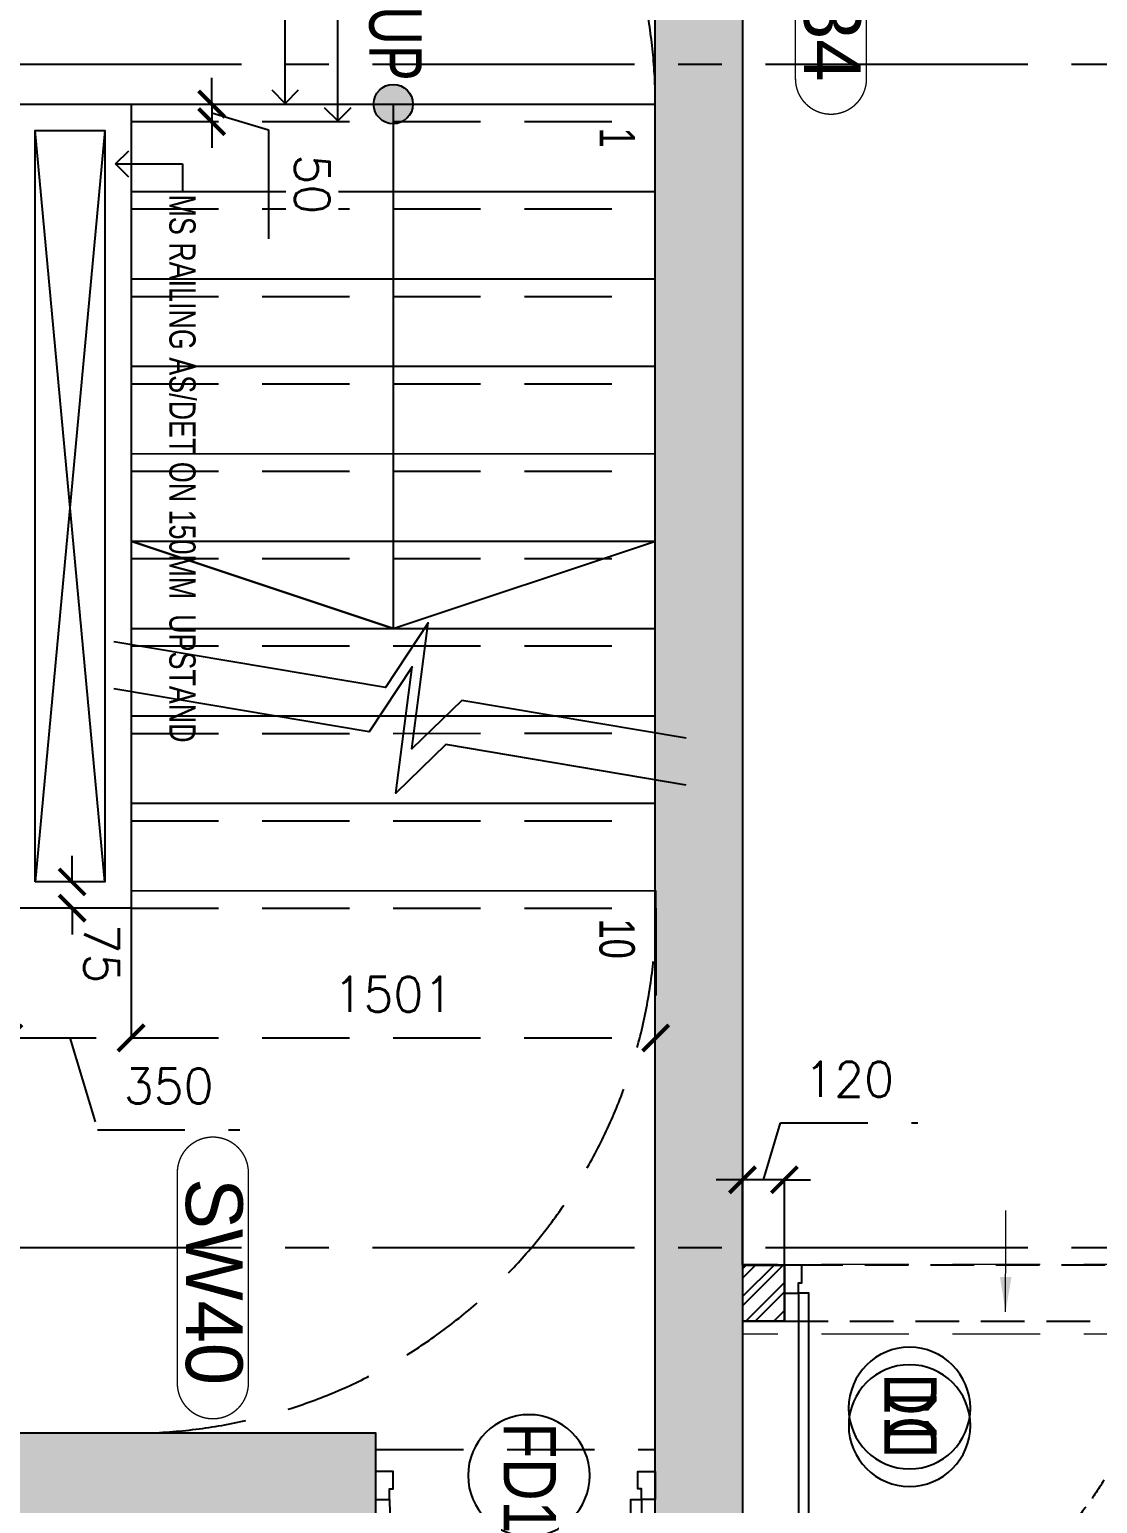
# Model space of a CAD drawing. Header units: millimetres. Extents: x -414464 to 1686, y -90036 to 108605.
# Drawn here: x -110606 to -107550, y -73792 to -69575 of the extents above; entities that cross this region are included whole.
import ezdxf
from ezdxf.enums import TextEntityAlignment as Align

# ---------------------------------------------------------------- set-up
doc = ezdxf.new("R2010")
doc.units = ezdxf.units.MM
doc.header["$LTSCALE"] = 1000
doc.header["$MEASUREMENT"] = 0
for name, pattern in [('$1$AUDIT_D_120904163729-0', [0]), ('$36$HIDDEN', [0.375, 0.25, -0.125]), ('3BHK-A$1$$1$HIDDEN', [0.375, 0.25, -0.125]), ('3BHK-A$1$AUDIT_D_120904163729-0', [0]), ('3BHK-A$1$HIDDEN', [0.375, 0.25, -0.125]), ('AUDIT_D_120904163729-0', [0]), ('T8 - TYPICAL FLOOR CORE$1$DASHED2', [0.375, 0.25, -0.125]), ('T8 - TYPICAL FLOOR CORE$1$HIDDEN', [0.375, 0.25, -0.125]), ('T8(T9 IS SIMILAR) - DIMENSION & TEXTING$1$HIDDEN', [0.375, 0.25, -0.125]), ('T8(T9 IS SIMILAR)$1$$0$HIDDEN', [0.375, 0.25, -0.125]), ('T8(T9 IS SIMILAR)$1$HIDDEN', [0.375, 0.25, -0.125]), ('T8_REFUGE COLUMNS$1$CENTER2', [1.125, 0.75, -0.125, 0.125, -0.125])]:
    doc.linetypes.add(name, pattern=pattern)
doc.layers.get('0').update_dxf_attribs({"linetype": 'AUDIT_D_120904163729-0'})
for name, color, linetype in [('$0$A-HATCH -160', 251, '$1$AUDIT_D_120904163729-0'), ('$21$A-DIMENSIONS', 2, '$36$HIDDEN'), ('3BHK-A$1$$0$A-DOOR-FULL', 2, 'Continuous'), ('3BHK-A$1$$0$a-window-no', 125, 'Continuous'), ('3BHK-A$1$A-HATCH -160', 251, '3BHK-A$1$AUDIT_D_120904163729-0'), ('3BHK-A$1$CUT-OUT', 49, 'Continuous'), ('a-rcc', 3, 'Continuous'), ('T8 - TYPICAL FLOOR CORE$1$A-DIMENSIONS', 2, 'T8 - TYPICAL FLOOR CORE$1$HIDDEN'), ('T8 - TYPICAL FLOOR CORE$1$A-DOOR-FULL', 2, 'Continuous'), ('T8 - TYPICAL FLOOR CORE$1$A-FINISHED STAIRS', 1, 'Continuous'), ('T8 - TYPICAL FLOOR CORE$1$A-UNFINISHED STAIRS', 30, 'T8 - TYPICAL FLOOR CORE$1$DASHED2'), ('T8 - TYPICAL FLOOR CORE$1$a-window-no', 125, 'Continuous'), ('T8 - TYPICAL FLOOR CORE$1$A_rail', 253, 'Continuous'), ('T8 - TYPICAL FLOOR CORE$1$B-AR-ANNO-E DECK FLOOR$0$a-text', 4, 'Continuous'), ('T8 - TYPICAL FLOOR CORE$1$CUT-OUT', 49, 'Continuous'), ('T8 - TYPICAL FLOOR CORE$1$HATCH', 8, 'Continuous'), ('T8 - TYPICAL FLOOR CORE$1$STAIRS', 1, 'Continuous'), ('T8(T9 IS SIMILAR) - DIMENSION & TEXTING$1$A-DIMENSIONS', 2, 'T8(T9 IS SIMILAR) - DIMENSION & TEXTING$1$HIDDEN'), ('T8(T9 IS SIMILAR) - DIMENSION & TEXTING$1$a-window-no', 125, 'Continuous'), ('T8(T9 IS SIMILAR)$1$$6$a-beam 2', 50, 'Continuous'), ('T8(T9 IS SIMILAR)$1$S-BEAM', 20, 'T8(T9 IS SIMILAR)$1$$0$HIDDEN'), ('T8_REFUGE COLUMNS$1$A-CENTERLINE', 193, 'T8_REFUGE COLUMNS$1$CENTER2'), ('T8_REFUGE COLUMNS$1$A-RCC COLS', 3, 'Continuous'), ('T8_TYPICAL COLUMNS$1$A-RCC COLS', 3, 'Continuous')]:
    doc.layers.add(name, color=color, linetype=linetype)
for name, color, linetype, lineweight in [('3BHK-A$1$$1$A-WALL- 160', 6, 'Continuous', 30), ('T8 - TYPICAL FLOOR CORE$0$a-Text', 4, 'Continuous', 0), ('T8(T9 IS SIMILAR) - DIMENSION & TEXTING$1$R0-18-10-2014-T1-1st Podium Floor Plan$0$Text', 2, 'Continuous', 0), ('T8(T9 IS SIMILAR)$1$D&W', 8, 'Continuous', 25), ('T8(T9 IS SIMILAR)$1$SCPL BEAM', 191, 'T8(T9 IS SIMILAR)$1$$0$HIDDEN', 13), ('T8_REFUGE COLUMNS$1$A-COLUMN NO size reduce', 81, 'Continuous', 25)]:
    doc.layers.add(name, color=color, linetype=linetype, lineweight=lineweight)
doc.layers.add('T8_REFUGE COLUMNS$1$COL-HATCH', color=7, linetype='Continuous', lineweight=25, true_color=0xa3a3a3)
doc.styles.add('3BHK-A$1$$0$LODHA STANDERD', font='sanss___.ttf')
doc.styles.add('T8 - TYPICAL FLOOR CORE$0$ARIAL ARROW', font='swisscl.ttf')
doc.styles.add('T8 - TYPICAL FLOOR CORE$1$LODHA STANDERD', font='sanss___.ttf')
doc.styles.add('T8 - TYPICAL FLOOR CORE$1$Romans 1', font='romans.shx', dxfattribs={"height": 100})
doc.styles.add('T8(T9 IS SIMILAR) - DIMENSION & TEXTING$1$LODHA STANDERD', font='sanss___.ttf')
doc.styles.add('T8(T9 IS SIMILAR) - DIMENSION & TEXTING$1$Romans 1', font='romans.shx', dxfattribs={"height": 100})
doc.styles.add('T8(T9 IS SIMILAR) - DIMENSION & TEXTING$1$Tahoma', font='tahoma.ttf')
doc.styles.add('T8_REFUGE COLUMNS$1$STANDARD', font='GOTHIC.TTF')
doc.dimstyles.new('T8 - TYPICAL FLOOR CORE$1$ALPINE S', dxfattribs={"dimscale": 0, "dimtxt": 100, "dimasz": 75, "dimexe": 0, "dimexo": 0, "dimgap": 75, "dimtad": 1, "dimdec": 0, "dimzin": 0, "dimdsep": 46, "dimtxsty": 'T8 - TYPICAL FLOOR CORE$1$Romans 1', "dimblk": 'T8 - TYPICAL FLOOR CORE$1$_ArchTick', "dimcen": 0.09, "dimclrd": 256, "dimclre": 256, "dimclrt": 7, "dimadec": 0, "dimazin": 0, "dimtfac": 1, "dimtdec": 0, "dimtofl": 0, "dimtmove": 1, "dimatfit": 0, "dimldrblk": 'T8 - TYPICAL FLOOR CORE$1$_Open90', "dimfxl": 1, "dimtolj": 1, "dimtzin": 0, "dimarcsym": 0})
doc.dimstyles.new('T8(T9 IS SIMILAR) - DIMENSION & TEXTING$1$ALPINE S', dxfattribs={"dimscale": 0, "dimtxt": 100, "dimasz": 75, "dimexe": 0, "dimexo": 0, "dimgap": 75, "dimtad": 1, "dimdec": 0, "dimzin": 0, "dimdsep": 46, "dimtxsty": 'T8(T9 IS SIMILAR) - DIMENSION & TEXTING$1$Romans 1', "dimblk": 'T8(T9 IS SIMILAR) - DIMENSION & TEXTING$1$_ArchTick', "dimcen": 0.09, "dimclrd": 256, "dimclre": 256, "dimclrt": 7, "dimadec": 0, "dimazin": 0, "dimtfac": 1, "dimtdec": 0, "dimtofl": 0, "dimtmove": 1, "dimatfit": 0, "dimldrblk": 'T8(T9 IS SIMILAR) - DIMENSION & TEXTING$1$_Open90', "dimfxl": 1, "dimtolj": 1, "dimtzin": 0, "dimarcsym": 0})
doc.dimstyles.new('T8(T9 IS SIMILAR) - DIMENSION & TEXTING$1$SAMATA STD', dxfattribs={"dimtxt": 100, "dimasz": 50, "dimexe": 50, "dimexo": 50, "dimgap": 10, "dimtad": 0, "dimdec": 0, "dimrnd": 5, "dimzin": 0, "dimdsep": 46, "dimtxsty": 'T8(T9 IS SIMILAR) - DIMENSION & TEXTING$1$Tahoma', "dimblk": 'T8(T9 IS SIMILAR) - DIMENSION & TEXTING$1$_Origin2', "dimcen": -50, "dimdle": 50, "dimclrd": 7, "dimclre": 7, "dimclrt": 7, "dimadec": 0, "dimazin": 0, "dimtfac": 1, "dimtdec": 0, "dimtmove": 1, "dimatfit": 3, "dimfxl": 150, "dimtfill": 1, "dimtolj": 1, "dimtzin": 0, "dimlwd": -1, "dimlwe": -1, "dimarcsym": 0})

# ---------------------------------------------------------------- blocks, each defined once
blk = doc.blocks.new('T8_REFUGE COLUMNS')
at = {"layer": 'T8_REFUGE COLUMNS$1$COL-HATCH', "linetype": 'ByBlock'}
h = blk.add_hatch(color=256, dxfattribs=at)
h.dxf.hatch_style = 1
h.paths.add_polyline_path([(1215612.069074492, -5715624.863253403), (1207452.069074491, -5715624.863253403), (1207452.069074491, -5715374.863253396), (1215612.069074492, -5715374.863253396)])
h = blk.add_hatch(color=256, dxfattribs=at)
h.dxf.hatch_style = 1
h.paths.add_polyline_path([(1214067.069074491, -5718349.863253396), (1213817.069074491, -5718349.863253396), (1213817.069074492, -5716424.863253396), (1214067.069074492, -5716424.863253396)])
at = {"layer": 'T8_REFUGE COLUMNS$1$A-CENTERLINE'}
for p, q in [((1209902.069074492, -5728808.541404216), (1209902.069074492, -5698573.632249597)), ((1213287.069077838, -5728808.541404216), (1213287.069077838, -5698573.632249597))]:
    blk.add_line(p, q, dxfattribs=at)
at = {"layer": 'T8_REFUGE COLUMNS$1$A-COLUMN NO size reduce', "linetype": 'ByBlock', "const_width": 3.9}
for points in [[(1209343.195850534, -5715223.266594306, -1), (1209343.195850533, -5715020.091883224), (1209943.396394381, -5715020.091883224, -1), (1209943.39639438, -5715223.266594304)], [(1213072.209790074, -5716991.886918919, -1), (1213072.209790076, -5716788.712207839), (1213675.061591571, -5716788.712207839, -1), (1213675.06159157, -5716991.886918918)]]:
    blk.add_lwpolyline(points, format="xyb", close=True, dxfattribs=at)
at = {"layer": 'T8_REFUGE COLUMNS$1$A-RCC COLS', "linetype": 'ByBlock'}
for points in [[(1215612.069074492, -5715624.863253403), (1207452.069074491, -5715624.863253403), (1207452.069074491, -5715374.863253396), (1215612.069074492, -5715374.863253396)], [(1214067.069074491, -5718349.863253396), (1213817.069074491, -5718349.863253396), (1213817.069074492, -5716424.863253396), (1214067.069074492, -5716424.863253396)]]:
    blk.add_lwpolyline(points, close=True, dxfattribs=at)
at = {"layer": 'T8_REFUGE COLUMNS$1$A-COLUMN NO size reduce', "linetype": 'ByBlock', "char_height": 162.5, "attachment_point": 1, "style": 'T8_REFUGE COLUMNS$1$STANDARD'}
for s, insert in [('SW34', (1209359.445850532, -5715036.341883227)), ('SW40', (1213088.459790075, -5716804.962207839))]:
    blk.add_mtext_dynamic_manual_height_columns(s, width=444.6849770843983, gutter_width=500, heights=[0], dxfattribs=dict(at, insert=insert))
blk = doc.blocks.new('T8_TYPICAL COLUMNS')
at = {"layer": 'T8_TYPICAL COLUMNS$1$A-RCC COLS', "linetype": 'ByBlock'}
blk.add_blockref('T8_REFUGE COLUMNS', (0, 0), dxfattribs=at)
blk = doc.blocks.new('*U2754')
for points in [[(0, 0), (1.266037975262536e-13, 1025), (30.00000000000012, 1025), (29.99999999999989, -2.842170943040401e-14)], [(-40, 0), (0, 0), (0, -30), (10, -30), (10, -79.99999999999272), (-39.99999999994179, -79.99999999999272)], [(1065, -6.487564109113943e-15), (1025, -6.487564109113943e-15), (1025, -30.00000000000001), (1015, -30.00000000000001), (1015, -79.99999999999272), (1064.999999999942, -79.99999999999272)]]:
    blk.add_lwpolyline(points, close=True)
at = {"color": 0, "linetype": 'ByBlock', "ltscale": 0.25}
blk.add_arc((-1.502419157876719, -0.6223223915616594), 1026.502607800941, 0.03473585789914084, 87.62698548628606, dxfattribs=at)
blk = doc.blocks.new('3BHK-A$1$$0$WINDOW TAG')
at = {"layer": '3BHK-A$1$$0$a-window-no'}
blk.add_circle((0, 0), 174.0900956831736, dxfattribs=at)
at = {"layer": '3BHK-A$1$$0$a-window-no', "style": '3BHK-A$1$$0$LODHA STANDERD'}
blk.add_attdef('WINDOW', text='', height=150, dxfattribs=at).set_placement((11.34681474116587, 2.790841638110578), align=Align.MIDDLE_CENTER)
blk = doc.blocks.new('3BHK-A')
at = {"layer": '3BHK-A$1$A-HATCH -160', "linetype": 'ByBlock'}
h = blk.add_hatch(dxfattribs=at)
h.set_pattern_fill('ANSI32', color=256, scale=150)
h.set_pattern_definition([(45.00000000000001, (-0.652265147306025, 934.4644135432318), (-39.77475644174329, 39.7747564417433), []), (45.00000000000001, (25.8642391031608, 934.4644135432318), (-39.77475644174329, 39.7747564417433), [])])
h.paths.add_polyline_path([(1199047.369635713, -5715373.619956209), (1199207.369635713, -5715373.619956209), (1199207.369635713, -5715253.791610021), (1199047.369635713, -5715253.791610021)])
at = {"layer": '3BHK-A$1$$1$A-WALL- 160', "linetype": 'ByBlock', "elevation": -0.5138890929442232}
blk.add_lwpolyline([(1199207.369635714, -5715374.863253383), (1199207.369635713, -5715255.034907195), (1199047.369635713, -5715255.034907195), (1199047.369635713, -5715374.863253383)], dxfattribs=at)
at = {"layer": '3BHK-A$1$CUT-OUT', "linetype": '3BHK-A$1$HIDDEN', "ltscale": 0.5, "elevation": -0.5138890929442232}
blk.add_lwpolyline([(1199207.369635713, -5715255.034907195), (1199047.369635713, -5715255.034907195), (1199047.369635714, -5714149.863253383), (1199207.369635714, -5714149.863253383)], close=True, dxfattribs=at)
at = {"layer": '3BHK-A$1$$0$A-DOOR-FULL', "linetype": '3BHK-A$1$$1$HIDDEN', "rotation": 90}
blk.add_blockref('*U2754', (1199127.369635713, -5715214.863253383, -0.5138890929442232), dxfattribs=at)
at = {"layer": '3BHK-A$1$$0$a-window-no'}
ref = blk.add_blockref('3BHK-A$1$$0$WINDOW TAG', (1198748.567011077, -5714896.935816403, -0.02432551863291288), dxfattribs=at)
ref.add_attrib('WINDOW', 'D1', dxfattribs={"height": 150, "style": '3BHK-A$1$$0$LODHA STANDERD', "width": 0.8}).set_placement((1198761.230698246, -5714894.144974766, -0.02432551863291288), align=Align.MIDDLE_CENTER)
blk = doc.blocks.new('*U4598')
for points in [[(0, 0), (1.014338378817869e-13, 720.3972294842821), (30.0000000000001, 720.3972294842821), (29.99999999999989, -2.842170943040401e-14)], [(-40, 0), (0, 0), (0, -30), (10, -30), (10, -79.99999999999272), (-39.99999999994179, -79.99999999999272)], [(760.3972294842822, 1.233272161978553e-14), (720.3972294842822, 1.233272161978553e-14), (720.3972294842822, -29.99999999999999), (710.3972294842822, -29.99999999999999), (710.3972294842822, -79.99999999999272), (760.3972294842238, -79.99999999999272)]]:
    blk.add_lwpolyline(points, close=True)
at = {"color": 0, "linetype": 'ByBlock', "ltscale": 0.25}
blk.add_arc((-1.055940096447332, -0.437384709002002), 721.4533021640867, 0.03473585789915688, 87.6269854862861, dxfattribs=at)
blk = doc.blocks.new('T8 - TYPICAL FLOOR CORE$1$WINDOW TAG')
at = {"layer": 'T8 - TYPICAL FLOOR CORE$1$a-window-no'}
blk.add_circle((0, 0), 174.0900956831736, dxfattribs=at)
at = {"layer": 'T8 - TYPICAL FLOOR CORE$1$a-window-no', "style": 'T8 - TYPICAL FLOOR CORE$1$LODHA STANDERD'}
blk.add_attdef('WINDOW', text='', height=150, dxfattribs=at).set_placement((11.34681474116587, 2.790841638110578), align=Align.MIDDLE_CENTER)
blk = doc.blocks.new('T8 - TYPICAL FLOOR CORE$1$A$C29262D9E')
at = {"layer": 'T8 - TYPICAL FLOOR CORE$1$STAIRS'}
h = blk.add_hatch(color=7, dxfattribs=at)
edge = h.paths.add_edge_path()
edge.add_arc((0, 0), 0.07503210987147213, 0, 360)
at = {"layer": 'T8 - TYPICAL FLOOR CORE$1$STAIRS', "color": 7}
blk.add_circle((0, 0), 0.07503210987147213, dxfattribs=at)
blk = doc.blocks.new('T8 - TYPICAL FLOOR CORE$1$_ArchTick')
at = {"color": 0, "linetype": 'ByBlock', "const_width": 0.15}
blk.add_lwpolyline([(-0.5, -0.5), (0.5, 0.5)], dxfattribs=at)
blk = doc.blocks.new('T8 - TYPICAL FLOOR CORE$1$_Open90')
at = {"color": 0, "linetype": 'ByBlock', "lineweight": -2}
for p, q in [((0, 0), (-1, 0)), ((-0.5, 0.5), (0, 0)), ((0, 0), (-0.5, -0.5))]:
    blk.add_line(p, q, dxfattribs=at)
blk = doc.blocks.new('*D4613')
at = {"layer": 'T8 - TYPICAL FLOOR CORE$1$A-DIMENSIONS', "lineweight": -2, "transparency": 16777216}
for p, q in [((1212240.899662174, -5717292.95179019), (1212165.899662174, -5717292.95179019)), ((1212315.899662173, -5717292.95179019), (1212390.899662173, -5717292.95179019))]:
    blk.add_line(p, q, dxfattribs=at)
at = {"layer": 'T8 - TYPICAL FLOOR CORE$1$A-DIMENSIONS', "linetype": 'T8 - TYPICAL FLOOR CORE$1$HIDDEN', "lineweight": -2, "transparency": 16777216}
for p, q in [((1212240.899662174, -5717299.020544477), (1212240.899662174, -5717292.95179019)), ((1212315.899662173, -5717299.020249324), (1212315.899662173, -5717292.95179019))]:
    blk.add_line(p, q, dxfattribs=at)
at = {"layer": 'T8 - TYPICAL FLOOR CORE$1$A-DIMENSIONS', "linetype": 'ByBlock', "lineweight": -2, "transparency": 16777216, "xscale": 75, "yscale": 75, "zscale": 75}
blk.add_blockref('T8 - TYPICAL FLOOR CORE$1$_ArchTick', (1212240.899662174, -5717292.95179019), dxfattribs=at)
at = {"layer": 'T8 - TYPICAL FLOOR CORE$1$A-DIMENSIONS', "linetype": 'ByBlock', "lineweight": -2, "transparency": 16777216, "xscale": 75, "yscale": 75, "zscale": 75, "rotation": 180}
blk.add_blockref('T8 - TYPICAL FLOOR CORE$1$_ArchTick', (1212315.899662173, -5717292.95179019), dxfattribs=at)
at = {"layer": 'T8 - TYPICAL FLOOR CORE$1$A-DIMENSIONS', "color": 7, "linetype": 'ByBlock', "transparency": 16777216, "insert": (1212445.686689793, -5717208.904609488), "char_height": 100, "attachment_point": 5, "style": 'T8 - TYPICAL FLOOR CORE$1$Romans 1'}
blk.add_mtext('\\A1;75', dxfattribs=at)
blk = doc.blocks.new('*D4623')
at = {"layer": 'T8 - TYPICAL FLOOR CORE$1$A-DIMENSIONS', "linetype": 'T8 - TYPICAL FLOOR CORE$1$HIDDEN', "lineweight": -2, "transparency": 16777216}
for p, q in [((1212315.899745638, -5715623.229782363), (1212687.229545647, -5715623.229782363)), ((1212315.899745638, -5717124.072786437), (1212687.229545647, -5717124.072786437))]:
    blk.add_line(p, q, dxfattribs=at)
at = {"layer": 'T8 - TYPICAL FLOOR CORE$1$A-DIMENSIONS', "lineweight": -2, "transparency": 16777216}
blk.add_line((1212687.229545647, -5717124.072786437), (1212687.229545647, -5715623.229782363), dxfattribs=at)
at = {"layer": 'T8 - TYPICAL FLOOR CORE$1$A-DIMENSIONS', "linetype": 'ByBlock', "lineweight": -2, "transparency": 16777216, "xscale": 75, "yscale": 75, "zscale": 75}
for p, rotation in [((1212687.229545647, -5715623.229782363), 90), ((1212687.229545647, -5717124.072786437), 270)]:
    blk.add_blockref('T8 - TYPICAL FLOOR CORE$1$_ArchTick', p, dxfattribs=dict(at, rotation=rotation))
at = {"layer": 'T8 - TYPICAL FLOOR CORE$1$A-DIMENSIONS', "color": 7, "linetype": 'ByBlock', "transparency": 16777216, "insert": (1212562.229545648, -5716373.6512844), "char_height": 100, "attachment_point": 5, "rotation": 90, "style": 'T8 - TYPICAL FLOOR CORE$1$Romans 1'}
blk.add_mtext('\\A1;1501', dxfattribs=at)
blk = doc.blocks.new('*D4624')
at = {"layer": 'T8 - TYPICAL FLOOR CORE$1$A-DIMENSIONS', "lineweight": -2, "transparency": 16777216}
for p, q in [((1212949.729545647, -5717220.296517881), (1212949.729545647, -5716813.153660738)), ((1212687.229545647, -5717124.072786437), (1212687.229545647, -5717049.072786437)), ((1212687.229545647, -5717474.020249324), (1212687.229545647, -5717124.072786437)), ((1212687.229545647, -5717299.046517881), (1212949.729545647, -5717220.296517881)), ((1212687.229545647, -5717474.020249324), (1212687.229545647, -5717549.020249324))]:
    blk.add_line(p, q, dxfattribs=at)
at = {"layer": 'T8 - TYPICAL FLOOR CORE$1$A-DIMENSIONS', "linetype": 'T8 - TYPICAL FLOOR CORE$1$HIDDEN', "lineweight": -2, "transparency": 16777216}
for p, q in [((1212501.564645642, -5717124.072786437), (1212687.229545647, -5717124.072786437)), ((1212501.564645642, -5717474.020249324), (1212687.229545647, -5717474.020249324))]:
    blk.add_line(p, q, dxfattribs=at)
at = {"layer": 'T8 - TYPICAL FLOOR CORE$1$A-DIMENSIONS', "linetype": 'ByBlock', "lineweight": -2, "transparency": 16777216, "xscale": 75, "yscale": 75, "zscale": 75}
for p, rotation in [((1212687.229545647, -5717124.072786437), 270), ((1212687.229545647, -5717474.020249324), 90)]:
    blk.add_blockref('T8 - TYPICAL FLOOR CORE$1$_ArchTick', p, dxfattribs=dict(at, rotation=rotation))
at = {"layer": 'T8 - TYPICAL FLOOR CORE$1$A-DIMENSIONS', "color": 7, "linetype": 'ByBlock', "transparency": 16777216, "insert": (1212824.729545648, -5717016.725089309), "char_height": 100, "attachment_point": 5, "rotation": 90, "style": 'T8 - TYPICAL FLOOR CORE$1$Romans 1'}
blk.add_mtext('\\A1;350', dxfattribs=at)
blk = doc.blocks.new('*D4645')
at = {"lineweight": -2, "transparency": 16777216}
for p, q in [((1210040.899580095, -5716893.605325954), (1210089.649580095, -5716731.105325954)), ((1210089.649580095, -5716731.105325954), (1210401.554342, -5716731.105325954)), ((1210015.899581541, -5716893.605325954), (1209940.899581541, -5716893.605325954)), ((1210015.899581541, -5716893.605325954), (1210065.899578649, -5716893.605325954)), ((1210065.899578649, -5716893.605325954), (1210140.899578649, -5716893.605325954))]:
    blk.add_line(p, q, dxfattribs=at)
at = {"linetype": 'T8 - TYPICAL FLOOR CORE$1$HIDDEN', "lineweight": -2, "transparency": 16777216}
for p, q in [((1210015.899581541, -5717124.046813034), (1210015.899581541, -5716893.605325954)), ((1210065.899578649, -5717124.020225476), (1210065.899578649, -5716893.605325954))]:
    blk.add_line(p, q, dxfattribs=at)
at = {"linetype": 'ByBlock', "lineweight": -2, "transparency": 16777216, "xscale": 75, "yscale": 75, "zscale": 75}
blk.add_blockref('T8 - TYPICAL FLOOR CORE$1$_ArchTick', (1210015.899581541, -5716893.605325954), dxfattribs=at)
at = {"linetype": 'ByBlock', "lineweight": -2, "transparency": 16777216, "xscale": 75, "yscale": 75, "zscale": 75, "rotation": 180}
blk.add_blockref('T8 - TYPICAL FLOOR CORE$1$_ArchTick', (1210065.899578649, -5716893.605325954), dxfattribs=at)
at = {"color": 7, "linetype": 'ByBlock', "transparency": 16777216, "insert": (1210245.601961047, -5716606.105325954), "char_height": 100, "attachment_point": 5, "style": 'T8 - TYPICAL FLOOR CORE$1$Romans 1', "bg_fill": 3, "box_fill_scale": 1.25, "bg_fill_color": 256, "bg_fill_true_color": 13158600, "bg_fill_transparency": 0}
blk.add_mtext('\\A1;50', dxfattribs=at)
blk = doc.blocks.new('T8(T9 IS SIMILAR) - DIMENSION & TEXTING$1$WINDOW TAG')
at = {"layer": 'T8(T9 IS SIMILAR) - DIMENSION & TEXTING$1$a-window-no'}
blk.add_circle((0, 0), 174.0900956831736, dxfattribs=at)
at = {"layer": 'T8(T9 IS SIMILAR) - DIMENSION & TEXTING$1$a-window-no', "style": 'T8(T9 IS SIMILAR) - DIMENSION & TEXTING$1$LODHA STANDERD'}
blk.add_attdef('WINDOW', text='', height=150, dxfattribs=at).set_placement((11.34681474116587, 2.790841638110578), align=Align.MIDDLE_CENTER)
blk = doc.blocks.new('T8(T9 IS SIMILAR) - DIMENSION & TEXTING$1$_Origin2')
at = {"color": 0, "linetype": 'ByBlock', "lineweight": -2}
blk.add_line((-0.5, 0), (-1, 0), dxfattribs=at)
for radius in [0.5, 0.25]:
    blk.add_circle((0, 0), radius, dxfattribs=at)
blk = doc.blocks.new('T8(T9 IS SIMILAR) - DIMENSION & TEXTING$1$_ArchTick')
at = {"color": 0, "linetype": 'ByBlock', "const_width": 0.15}
blk.add_lwpolyline([(-0.5, -0.5), (0.5, 0.5)], dxfattribs=at)
blk = doc.blocks.new('*D1274')
at = {"layer": 'T8(T9 IS SIMILAR) - DIMENSION & TEXTING$1$A-DIMENSIONS', "lineweight": -2, "transparency": 16777216}
for p, q in [((1212930.38163762, -5715266.199080292), (1212930.38163762, -5714873.341937435)), ((1213092.88163762, -5715255.034907198), (1213092.88163762, -5715180.034907198)), ((1213092.88163762, -5715255.034907198), (1213092.88163762, -5715374.863253386)), ((1213092.88163762, -5715314.949080292), (1212930.38163762, -5715266.199080292)), ((1213092.88163762, -5715374.863253386), (1213092.88163762, -5715449.863253386))]:
    blk.add_line(p, q, dxfattribs=at)
at = {"layer": 'T8(T9 IS SIMILAR) - DIMENSION & TEXTING$1$A-DIMENSIONS', "linetype": 'T8(T9 IS SIMILAR) - DIMENSION & TEXTING$1$HIDDEN', "lineweight": -2, "transparency": 16777216}
for p, q in [((1213337.225584288, -5715255.034907198), (1213092.88163762, -5715255.034907198)), ((1213337.225584286, -5715374.863253386), (1213092.88163762, -5715374.863253386))]:
    blk.add_line(p, q, dxfattribs=at)
at = {"layer": 'T8(T9 IS SIMILAR) - DIMENSION & TEXTING$1$A-DIMENSIONS', "linetype": 'ByBlock', "lineweight": -2, "transparency": 16777216, "xscale": 75, "yscale": 75, "zscale": 75}
for p, rotation in [((1213092.88163762, -5715255.034907198), 270), ((1213092.88163762, -5715374.863253386), 90)]:
    blk.add_blockref('T8(T9 IS SIMILAR) - DIMENSION & TEXTING$1$_ArchTick', p, dxfattribs=dict(at, rotation=rotation))
at = {"layer": 'T8(T9 IS SIMILAR) - DIMENSION & TEXTING$1$A-DIMENSIONS', "color": 7, "linetype": 'ByBlock', "transparency": 16777216, "insert": (1212805.381637621, -5715069.770508864), "char_height": 100, "attachment_point": 5, "rotation": 90, "style": 'T8(T9 IS SIMILAR) - DIMENSION & TEXTING$1$Romans 1'}
blk.add_mtext('\\A1;120', dxfattribs=at)
blk = doc.blocks.new('T8(T9 IS SIMILAR) - DIMENSION & TEXTING$1$_Open90')
at = {"color": 0, "linetype": 'ByBlock', "lineweight": -2}
for p, q in [((0, 0), (-1, 0)), ((-0.5, 0.5), (0, 0)), ((0, 0), (-0.5, -0.5))]:
    blk.add_line(p, q, dxfattribs=at)
blk = doc.blocks.new('T8 - TYPICAL FLOOR CORE')
at = {"layer": 'T8 - TYPICAL FLOOR CORE$1$A-FINISHED STAIRS'}
for p, q in [((1210015.899578649, -5717124.020225476, 0.3706296795072369), (1210015.739647709, -5715624.027641535)), ((1210265.899578649, -5717124.020225476, 0.3706296795072369), (1210265.739647709, -5715624.027641535)), ((1210515.899578649, -5717124.020225476, 0.3706296795072369), (1210515.739647709, -5715624.027641535)), ((1210765.899578649, -5717124.020225476, 0.3706296795072369), (1210765.739647709, -5715624.027641535)), ((1211015.899578649, -5717124.020225476, 0.3706296795072369), (1211015.739647709, -5715624.027641535)), ((1211265.899578649, -5717124.020225476, 0.3706296795072369), (1211265.739647709, -5715624.027641535)), ((1211515.899578649, -5717124.020225476, 0.3706296795072369), (1211515.739647709, -5715624.027641535)), ((1211765.899578649, -5717124.020225476, 0.3706296795072369), (1211765.739647709, -5715624.027641535)), ((1212015.899578649, -5717124.020225476, 0.3706296795072369), (1212015.739647709, -5715624.027641535)), ((1212265.899578649, -5717124.020225476, 0.3706296795072369), (1212265.739647709, -5715624.027641535))]:
    blk.add_line(p, q, dxfattribs=at)
at = {"layer": 'T8 - TYPICAL FLOOR CORE$1$A-UNFINISHED STAIRS', "linetype": 'T8 - TYPICAL FLOOR CORE$1$HIDDEN'}
for p, q in [((1210065.899578649, -5717124.020225476, 0.3706296795072369), (1210065.739647709, -5715624.027641535)), ((1210315.899578649, -5717124.020225476, 0.3706296795072369), (1210315.739647709, -5715624.027641535)), ((1210565.899578649, -5717124.020225476, 0.3706296795072369), (1210565.739647709, -5715624.027641535)), ((1210815.899578649, -5717124.020225476, 0.3706296795072369), (1210815.739647709, -5715624.027641535)), ((1211065.899578649, -5717124.020225476, 0.3706296795072369), (1211065.739647709, -5715624.027641535)), ((1211315.899578649, -5717124.020225476, 0.3706296795072369), (1211315.739647709, -5715624.027641535)), ((1211565.899578649, -5717124.020225476, 0.3706296795072369), (1211565.739647709, -5715624.027641535)), ((1211815.899578649, -5717124.020225476, 0.3706296795072369), (1211815.739647709, -5715624.027641535)), ((1212065.899578649, -5717124.020225476, 0.3706296795072369), (1212065.739647709, -5715624.027641535)), ((1212315.899578649, -5717124.020225476, 0.3706296795072369), (1212315.739647709, -5715624.027641535))]:
    blk.add_line(p, q, dxfattribs=at)
at = {"layer": 'T8 - TYPICAL FLOOR CORE$1$A_rail'}
for points in [[(1212315.899745638, -5717474.020249324), (1210015.899748471, -5717474.046813034), (1210015.899581541, -5717124.046813034), (1212315.899578709, -5717124.020249324)], [(1212240.899728945, -5717399.020544475), (1210090.899731778, -5717399.04651788), (1210090.899598234, -5717199.046517882), (1212240.899595402, -5717199.020544478)]]:
    blk.add_lwpolyline(points, close=True, dxfattribs=at)
at = {"layer": 'T8 - TYPICAL FLOOR CORE$1$CUT-OUT'}
for p, q in [((1210090.899598234, -5717199.046517882), (1212240.899728945, -5717399.020544475)), ((1212240.899595402, -5717199.020544478), (1210090.899731778, -5717399.04651788))]:
    blk.add_line(p, q, dxfattribs=at)
at = {"layer": 'T8 - TYPICAL FLOOR CORE$1$HATCH', "linetype": 'T8 - TYPICAL FLOOR CORE$1$HIDDEN'}
for centre, radius, start, end in [((1210017.82497369, -5717128.519387032), 1504.55469072302, 91.9838831141478, 176.716888092229), ((1212315.183073302, -5717125.174065664), 1502.79467526231, 3.127386412062969, 91.88522481835764)]:
    blk.add_arc(centre, radius, start, end, dxfattribs=at)
at = {"layer": 'T8 - TYPICAL FLOOR CORE$1$STAIRS', "color": 7}
for points in [[(1211829.934530536, -5715535.726161315), (1211721.902319816, -5716177.933098383), (1211860.271168684, -5716320.590284056), (1211499.526545612, -5716274.468095487), (1211685.107094601, -5716396.665536852), (1211554.338878304, -5717174.028650076)], [(1211963.918594396, -5715535.726161315), (1211848.166853327, -5716223.82252255), (1211986.535702195, -5716366.479708223), (1211625.791079123, -5716320.357519654), (1211811.371628112, -5716442.554961018), (1211688.323208261, -5717174.027068244)]]:
    blk.add_lwpolyline(points, dxfattribs=at)
at = {"layer": 'T8 - TYPICAL FLOOR CORE$1$STAIRS', "color": 7, "elevation": -0.02281604040448304}
blk.add_lwpolyline([(1210015.81961587, -5716374.049176936), (1211515.819621685, -5716374.103710105), (1211265.899587154, -5717124.100002076), (1211515.819621774, -5716374.103710105), (1211265.739656215, -5715624.107418134)], dxfattribs=at)
at = {"layer": 'T8 - TYPICAL FLOOR CORE$1$A-DOOR-FULL', "linetype": 'T8 - TYPICAL FLOOR CORE$1$HIDDEN', "rotation": 270}
blk.add_blockref('*U4598', (1214007.069074492, -5715664.246844647), dxfattribs=at)
at = {"layer": 'T8 - TYPICAL FLOOR CORE$1$a-window-no'}
ref = blk.add_blockref('T8 - TYPICAL FLOOR CORE$1$WINDOW TAG', (1213938.895144586, -5715985.893066931, -0.7412593590144738), dxfattribs=dict(at, xscale=-1))
ref.add_attrib('WINDOW', 'FD1', dxfattribs={"height": 150, "style": 'T8 - TYPICAL FLOOR CORE$1$LODHA STANDERD', "width": 0.8}).set_placement((1213945.65532573, -5715983.102225294, -0.7412593590144738), align=Align.MIDDLE_CENTER)
at = {"layer": 'T8 - TYPICAL FLOOR CORE$1$B-AR-ANNO-E DECK FLOOR$0$a-text', "xscale": 750, "yscale": 750, "zscale": 750}
blk.add_blockref('T8 - TYPICAL FLOOR CORE$1$A$C29262D9E', (1210015.743659062, -5716374.041927472, -0.2006378281969395), dxfattribs=at)
at = {"layer": 'T8 - TYPICAL FLOOR CORE$0$a-Text', "linetype": 'ByBlock', "style": 'T8 - TYPICAL FLOOR CORE$0$ARIAL ARROW'}
for s, height, p in [('1', 101.25, (1210082.723345443, -5715783.645035588)), ('10', 101.25, (1212345.432655331, -5715784.221923485)), ('MS RAILING AS/DET ON 150MM  UPSTAND', 75, (1210274.536438836, -5717014.729606607))]:
    blk.add_text(s, height=height, dxfattribs=at).set_placement(p)
at = {"layer": 'T8 - TYPICAL FLOOR CORE$0$a-Text', "linetype": 'ByBlock', "insert": (1209418.619850468, -5716444.757518288), "char_height": 150, "width": 821.6331387984101, "attachment_point": 7, "style": 'T8 - TYPICAL FLOOR CORE$0$ARIAL ARROW'}
blk.add_mtext('\\pi316.99285;UP', dxfattribs=at)
at = {"layer": 'T8 - TYPICAL FLOOR CORE$1$A-DIMENSIONS', "linetype": 'ByBlock'}
for base, p1, p2, angle, picture, middle in [((1212687.229545647, -5715623.229782363), (1212315.899745638, -5717124.072786437), (1212315.899745638, -5715623.229782363), 270, '*D4623', (1212562.229545648, -5716373.6512844)), ((1212687.229545647, -5717124.072786437), (1212501.564645642, -5717474.020249324), (1212501.564645642, -5717124.072786437), 90, '*D4624', (1212824.729545648, -5717145.296517881))]:
    dim = blk.add_linear_dim(base=base, p1=p1, p2=p2, angle=angle, dimstyle='T8 - TYPICAL FLOOR CORE$1$ALPINE S', override={"dimscale": 1, "dimfxl": 5, "dimarcsym": 1}, dxfattribs=at)
    dim.commit()
    dim.dimension.update_dxf_attribs({"geometry": picture, "text_midpoint": middle})
dim = blk.add_linear_dim(base=(1212315.899662173, -5717292.95179019), p1=(1212240.899662174, -5717299.020544477), p2=(1212315.899662173, -5717299.020249324), dimstyle='T8 - TYPICAL FLOOR CORE$1$ALPINE S', override={"dimscale": 1, "dimfxl": 5, "dimarcsym": 1}, dxfattribs=at)
dim.commit()
dim.dimension.update_dxf_attribs({"geometry": '*D4613', "text_midpoint": (1212445.686689793, -5717333.904609488), "dimtype": 128})
blk.add_leader([(1210187.177233437, -5717168.612916223), (1210187.177233437, -5716976.844016599), (1210268.20992856, -5716976.844016599)], dimstyle='T8 - TYPICAL FLOOR CORE$1$ALPINE S', override={"dimscale": 1, "dimfxl": 5, "dimarcsym": 1}, dxfattribs=at)
at = {"linetype": 'ByBlock'}
dim = blk.add_linear_dim(base=(1210065.899578649, -5716893.605325954), p1=(1210015.899581541, -5717124.046813034), p2=(1210065.899578649, -5717124.020225476, 0.3706296795072369), dimstyle='T8 - TYPICAL FLOOR CORE$1$ALPINE S', override={"dimscale": 1, "dimfxl": 5, "dimtfill": 1, "dimarcsym": 1}, dxfattribs=at)
dim.commit()
dim.dimension.update_dxf_attribs({"geometry": '*D4645', "text_midpoint": (1210164.649580095, -5716606.105325954)})
for points in [[(1210063.761219806, -5716532.951355332), (1209640.851058208, -5716532.951355332)], [(1210013.761219806, -5716683.223831725), (1209640.851058208, -5716683.223831725)]]:
    blk.add_leader(points, dimstyle='T8 - TYPICAL FLOOR CORE$1$ALPINE S', override={"dimscale": 1, "dimtad": 0, "dimfxl": 5, "dimtfill": 1, "dimarcsym": 1}, dxfattribs=at)
blk = doc.blocks.new('T8(T9 IS SIMILAR) - DIMENSION & TEXTING')
at = {"layer": 'T8(T9 IS SIMILAR) - DIMENSION & TEXTING$1$a-window-no'}
ref = blk.add_blockref('T8(T9 IS SIMILAR) - DIMENSION & TEXTING$1$WINDOW TAG', (1213746.071033328, -5714897.013681447), dxfattribs=dict(at, xscale=-1))
ref.add_attrib('WINDOW', 'D1', dxfattribs={"height": 150, "style": 'T8(T9 IS SIMILAR) - DIMENSION & TEXTING$1$LODHA STANDERD', "width": 0.8}).set_placement((1213752.995823525, -5714894.222839811), align=Align.MIDDLE_CENTER)
at = {"layer": 'T8(T9 IS SIMILAR) - DIMENSION & TEXTING$1$A-DIMENSIONS', "linetype": 'ByBlock'}
dim = blk.add_linear_dim(base=(1213092.88163762, -5715374.863253386), p1=(1213337.225584288, -5715255.034907198), p2=(1213337.225584286, -5715374.863253386), angle=90, dimstyle='T8(T9 IS SIMILAR) - DIMENSION & TEXTING$1$ALPINE S', override={"dimscale": 1, "dimfxl": 5, "dimarcsym": 1}, dxfattribs=at)
dim.commit()
dim.dimension.update_dxf_attribs({"geometry": '*D1274', "text_midpoint": (1212805.381637621, -5715191.199080292)})
at = {"layer": 'T8(T9 IS SIMILAR) - DIMENSION & TEXTING$1$R0-18-10-2014-T1-1st Podium Floor Plan$0$Text'}
blk.add_leader([(1213470.977691214, -5714621.977602953), (1213251.392694806, -5714621.505769852), (1213180.58914684, -5714621.478565068)], dimstyle='T8(T9 IS SIMILAR) - DIMENSION & TEXTING$1$SAMATA STD', override={"dimasz": 100, "dimclrd": 2, "dimfxlon": 1, "dimarcsym": 1}, dxfattribs=at)
blk = doc.blocks.new('T8(T9 IS SIMILAR)')
at = {"layer": 'T8(T9 IS SIMILAR)$1$D&W', "linetype": 'ByBlock', "xscale": -1}
blk.add_blockref('3BHK-A', (2412544.595220001, 0, 0.5138890929442232), dxfattribs=at)
at = {"layer": 'T8(T9 IS SIMILAR)$1$D&W', "linetype": 'ByBlock'}
blk.add_blockref('T8 - TYPICAL FLOOR CORE', (1.862645149230957e-09, 0), dxfattribs=at)
blk.add_blockref('T8_TYPICAL COLUMNS', (1.862645149230957e-09, 0), dxfattribs=at)
at = {"layer": 'T8(T9 IS SIMILAR)$1$$6$a-beam 2', "linetype": 'ByBlock'}
blk.add_blockref('T8(T9 IS SIMILAR) - DIMENSION & TEXTING', (1.862645149230957e-09, 0), dxfattribs=at)
at = {"layer": 'T8(T9 IS SIMILAR)$1$S-BEAM'}
blk.add_line((1213864.903320833, -5716423.398327986, -0.9624937216525855), (1213864.903658613, -5715623.399751106, -1.775221635086352), dxfattribs=at)
at = {"layer": 'T8(T9 IS SIMILAR)$1$SCPL BEAM', "linetype": 'T8(T9 IS SIMILAR)$1$HIDDEN'}
for p, q in [((1213334.977377071, -5714148.577364454, -0.2667117152577199), (1213334.985355928, -5715373.358739207, -0.9460837710472592)), ((1213534.977377041, -5714148.576061556, -0.2667117152577199), (1213534.985355928, -5715373.357436279, -0.9460837710472592))]:
    blk.add_line(p, q, dxfattribs=at)
blk = doc.blocks.new('A$C48506478')
at = {"layer": '$21$A-DIMENSIONS', "linetype": 'ByBlock'}
blk.add_blockref('T8(T9 IS SIMILAR)', (-1195542.605633154, 5727884.643967762), dxfattribs=at)
at = {"layer": '$0$A-HATCH -160', "linetype": 'ByBlock'}
blk.add_blockref('T8(T9 IS SIMILAR) - DIMENSION & TEXTING', (-1195542.605633154, 5727884.643967762), dxfattribs=at)

msp = doc.modelspace()

# ---------------------------------------------------------------- block references
at = {"layer": 'a-rcc', "linetype": 'ByBlock', "rotation": 270}
msp.add_blockref('A$C48506478', (-121075.9935740144, -55315.34865896589, -0.03228150548557907), dxfattribs=at)

doc.saveas('drawing.dxf')
